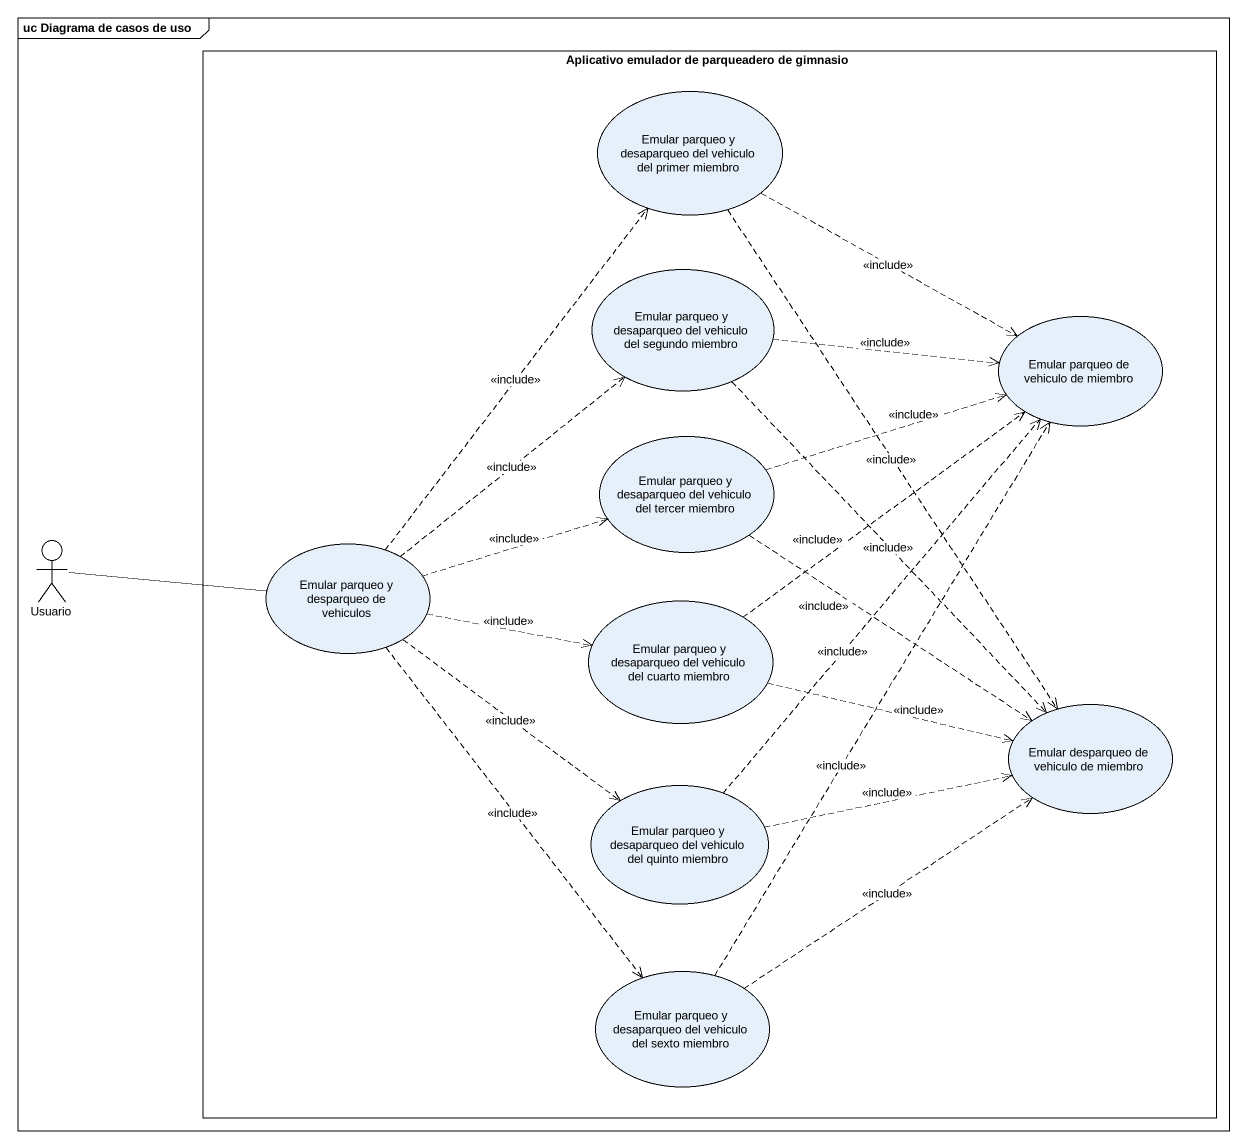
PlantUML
@startuml
mainframe uc Diagrama de casos de uso
rectangle "Aplicativo emulador de parqueadero de gimnasio" as Aplicativo_emulador_de {
  usecase "Emular parqueo y desaparqueo del vehiculo del primer miembro" as Emular_parqueo_y
  usecase "Emular parqueo y desaparqueo del vehiculo del segundo miembro" as Emular_parqueo_y_2
  usecase "Emular parqueo de vehiculo de miembro" as Emular_parqueo_de_vehiculo
  usecase "Emular parqueo y desaparqueo del vehiculo del tercer miembro" as Emular_parqueo_y_3
  usecase "Emular parqueo y desparqueo de vehiculos" as Emular_parqueo_y_desparqueo
  usecase "Emular parqueo y desaparqueo del vehiculo del cuarto miembro" as Emular_parqueo_y_4
  usecase "Emular desparqueo de vehiculo de miembro" as Emular_desparqueo_de
  usecase "Emular parqueo y desaparqueo del vehiculo del quinto miembro" as Emular_parqueo_y_5
  usecase "Emular parqueo y desaparqueo del vehiculo del sexto miembro" as Emular_parqueo_y_6
}
actor Usuario
Emular_parqueo_y .right.> Emular_parqueo_de_vehiculo : <<include>>
Emular_parqueo_y ..> Emular_desparqueo_de : <<include>>
Emular_parqueo_y_2 .right.> Emular_parqueo_de_vehiculo : <<include>>
Emular_parqueo_y_2 ..> Emular_desparqueo_de : <<include>>
Emular_parqueo_y_3 .right.> Emular_parqueo_de_vehiculo : <<include>>
Emular_parqueo_y_3 ..> Emular_desparqueo_de : <<include>>
Usuario -right- Emular_parqueo_y_desparqueo
Emular_parqueo_y_desparqueo .up.> Emular_parqueo_y : <<include>>
Emular_parqueo_y_desparqueo .up.> Emular_parqueo_y_2 : <<include>>
Emular_parqueo_y_desparqueo .right.> Emular_parqueo_y_3 : <<include>>
Emular_parqueo_y_desparqueo .right.> Emular_parqueo_y_4 : <<include>>
Emular_parqueo_y_desparqueo ..> Emular_parqueo_y_5 : <<include>>
Emular_parqueo_y_desparqueo ..> Emular_parqueo_y_6 : <<include>>
Emular_parqueo_y_4 .up.> Emular_parqueo_de_vehiculo : <<include>>
Emular_parqueo_y_4 .right.> Emular_desparqueo_de : <<include>>
Emular_parqueo_y_5 .up.> Emular_parqueo_de_vehiculo : <<include>>
Emular_parqueo_y_5 .right.> Emular_desparqueo_de : <<include>>
Emular_parqueo_y_6 .up.> Emular_parqueo_de_vehiculo : <<include>>
Emular_parqueo_y_6 .up.> Emular_desparqueo_de : <<include>>
@enduml
